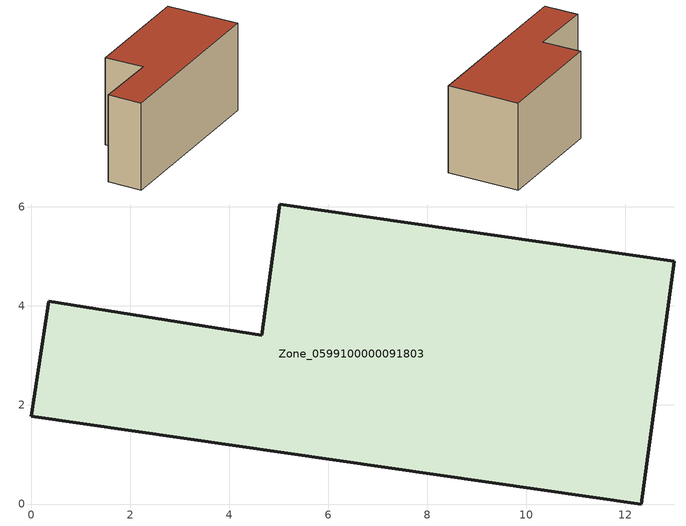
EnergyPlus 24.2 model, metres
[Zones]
Zone_0599100000091803
 floor ground (C_G): 0,1.77 0.36,4.1 4.66,3.41 5.02,6.06 12.99,4.9 12.31,0 z0
 wall outside (C_F): 12.99,4.9 5.02,6.06 4.66,3.41 0.36,4.1 0,1.77 12.31,0 12.99,4.9 z0:6.07
 roof outside (C_R): 0.36,4.1 0,1.77 12.31,0 12.99,4.9 5.02,6.06 4.66,3.41 z6.07
[BUILDING]
Pand.0599100000091803: North Axis=0; Terrain=City; Loads Convergence Tolerance Value=0.04; Temperature Convergence Tolerance Value=0.4; Solar Distribution=FullExterior; Maximum Number of Warmup Days=25; Minimum Number of Warmup Days=1
[Site:Location]
Rotterdam.The.Hague.AP_ZH_NLD Design_Conditions: Latitude=51.96; Longitude=4.45; Time Zone=1; Elevation=-4.5
[SITE:GROUNDTEMPERATURE:BUILDINGSURFACE]
18, 18, 18, 18, 18, 18, 18, 18, 18, 18, 18, 18
[MATERIAL] Thermal Absorptance=0.9; Solar Absorptance=0.7; Visible Absorptance=0.7
Name | Roughness | Thickness | Conductivity | Density | Specific Heat
G.TI.1946 | MediumSmooth | 0.15 | 1 | 540 | 1210
F.TI.1946 | Rough | 0.3 | 0.857143 | 1920 | 840
R.TI.1946 | MediumRough | 0.2 | 0.1 | 1500 | 1000
[CONSTRUCTION]
C_G: G.TI.1946
C_F: F.TI.1946
C_R: R.TI.1946
[ZONE]
Zone_0599100000091803: Type=1; Multiplier=1; Ceiling Height=Autocalculate; Volume=Autocalculate; Floor Area=autocalculate; Part of Total Floor Area=Yes
[ZONEINFILTRATION:DESIGNFLOWRATE]
Infil_Zone_0599100000091803: Zone or ZoneList or Space or SpaceList=Zone_0599100000091803; Schedule=AlwaysOn; Design Flow Rate Calculation Method=Flow/Area; Flow Rate per Floor Area=0.003; Constant Term Coefficient=1; Temperature Term Coefficient=0; Velocity Term Coefficient=0; Velocity Squared Term Coefficient=0
[HVACTEMPLATE:ZONE:IDEALLOADSAIRSYSTEM]
Zone_0599100000091803: Maximum Heating Supply Air Temperature=50; Minimum Cooling Supply Air Temperature=13; Maximum Heating Supply Air Humidity Ratio=0.0156; Minimum Cooling Supply Air Humidity Ratio=0.0077; Heating Limit=NoLimit; Cooling Limit=NoLimit; Dehumidification Control Type=ConstantSensibleHeatRatio; Cooling Sensible Heat Ratio=0.7; Dehumidification Setpoint=60; Humidification Control Type=None; Humidification Setpoint=30; Outdoor Air Method=None; Outdoor Air Flow Rate per Person=0.00944; Outdoor Air Flow Rate per Zone Floor Area=0; Outdoor Air Flow Rate per Zone=0; Demand Controlled Ventilation Type=None; Outdoor Air Economizer Type=NoEconomizer; Heat Recovery Type=None; Sensible Heat Recovery Effectiveness=0.7; Latent Heat Recovery Effectiveness=0.65
[ZONECONTROL:THERMOSTAT]
ThermostatControl_Zone_0599100000091803: Zone or ZoneList=Zone_0599100000091803; Control Type Schedule=DualSetpointControlType; Control 1=Thermostat_Zone_0599100000091803; Temperature Difference Between Cutout And Setpoint=0
[THERMOSTATSETPOINT:DUALSETPOINT]
Thermostat_Zone_0599100000091803: Heating Setpoint Temperature Schedule=HeatingSetpoint_Zone_0599100000091803; Cooling Setpoint Temperature Schedule=CoolingSetpoint_Zone_0599100000091803
[SCHEDULE:COMPACT]
HeatingSetpoint_Zone_0599100000091803: Through: 12/31, For: AllDays, Until: 24:00, 21
CoolingSetpoint_Zone_0599100000091803: Through: 12/31, For: AllDays, Until: 24:00, 24
DualSetpointControlType: Through: 12/31, For: AllDays, Until: 24:00, 4
AlwaysOn: Through: 12/31, For: AllDays, Until: 24:00, 1
